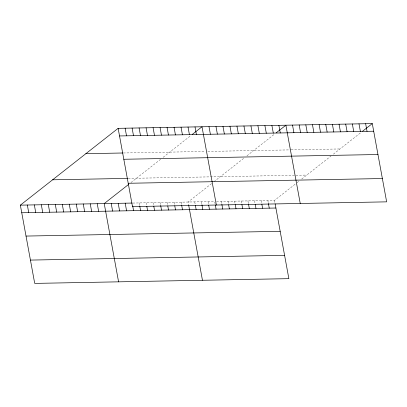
<?xml version="1.0" encoding="UTF-8"?>
<svg xmlns="http://www.w3.org/2000/svg" width="407" height="407" viewBox="0 0 407 407"><rect width="100%" height="100%" fill="white"/><g stroke="black" fill="none" stroke-linecap="round" stroke-linejoin="round"><path stroke-width="0.31" stroke-dasharray="2.04 1.53" d="M130.957 182.58L160.714 159.208M163.085 157.346L190.939 135.465M211.604 183.552L188.095 202.02L188.629 204.95M213.909 181.746L244.582 157.646M246.957 155.784L274.811 133.903M216.493 201.49L274.506 200.412L295.711 183.755M297.095 182.667L298.936 181.217M301.704 179.044L330.998 156.039M333.369 154.172L361.223 132.29M123.352 152.986L204.68 151.47M207.86 151.414L290.471 149.873M291.071 149.862L340.018 148.947M128.23 178.393L295.294 175.28M295.899 175.264L306.776 175.061M132.814 203.052L214.682 201.526M274.506 200.412L274.934 202.752M267.857 200.534L268.289 202.874M261.213 200.656L261.747 203.586M254.563 200.783L255.103 203.709M247.919 200.905L248.346 203.246M241.27 201.027L241.809 203.958M234.625 201.155L235.16 204.08M227.976 201.277L228.515 204.207M221.327 201.399L221.759 203.744M214.789 202.111L215.222 204.451M208.033 201.648L208.572 204.579M201.389 201.775L201.816 204.116M194.739 201.897L195.172 204.238M181.105 202.152L181.532 204.492M174.115 202.279L174.654 205.209M167.124 202.411L167.557 204.752M160.134 202.544L160.567 204.884M153.149 202.671L153.683 205.601M146.159 202.803L146.693 205.728M139.169 202.93L139.596 205.276"/><path stroke-width="0.61" d="M275.152 203.922L288.868 278.663L34.712 283.399L20.35 205.148L118.132 128.337L372.288 123.601L386.65 201.852L132.494 206.588L118.132 128.337M128.653 184.391L104.223 203.586L118.585 281.837M192.323 134.381L202.004 126.775L216.366 205.026M276.195 132.814L285.877 125.214L300.239 203.464M362.606 131.207L372.288 123.601M119.531 135.953L373.687 131.217M85.862 153.683L122.716 152.996M123.809 159.264L377.966 154.523M52.62 179.802L127.595 178.403M128.215 183.277L382.371 178.541M20.35 205.148L132.178 203.062M21.749 212.759L275.905 208.023M26.028 236.07L280.184 231.334M30.433 260.088L284.59 255.352M365.639 123.728L367.038 131.339M358.994 123.85L360.393 131.461M352.345 123.972L353.744 131.588M345.701 124.099L347.095 131.71M339.051 124.221L340.45 131.832M332.407 124.344L333.801 131.96M325.758 124.471L327.157 132.082M319.113 124.593L320.507 132.204M312.464 124.715L313.863 132.331M305.815 124.842L307.214 132.453M299.17 124.964L300.564 132.575M292.521 125.086L293.92 132.702M278.887 125.341L280.281 132.957M271.896 125.473L273.295 133.084M264.906 125.605L266.305 133.216M257.916 125.732L259.315 133.348M268.396 203.464L269.256 208.145M250.931 125.865L252.325 133.476M261.859 204.172L262.607 208.272M243.941 125.992L245.335 133.608M255.209 204.294L255.962 208.394M236.95 126.124L238.349 133.735M248.453 203.836L249.313 208.516M229.96 126.256L231.359 133.867M241.916 204.543L242.669 208.643M222.97 126.384L224.369 134M235.266 204.665L236.019 208.766M215.985 126.516L217.379 134.127M228.622 204.792L229.375 208.893M208.995 126.643L210.388 134.259M221.866 204.329L222.726 209.015M215.328 205.036L216.081 209.137M195.014 126.908L196.413 134.519M208.679 205.164L209.432 209.264M188.024 127.035L189.423 134.651M201.923 204.701L202.783 209.386M181.034 127.167L182.433 134.778M195.385 205.413L196.138 209.508M188.736 205.535L202.457 280.27M174.048 127.294L175.442 134.91M181.639 205.077L182.499 209.763M167.058 127.427L168.452 135.038M174.761 205.794L175.514 209.895M160.068 127.559L161.467 135.17M167.77 205.927L168.523 210.022M153.078 127.686L154.477 135.302M160.673 205.469L161.533 210.154M146.088 127.818L147.487 135.429M153.79 206.186L154.543 210.287M139.102 127.946L140.496 135.562M146.8 206.318L147.553 210.414M132.112 128.078L133.506 135.689M139.708 205.861L140.568 210.546M125.122 128.21L126.521 135.821M132.718 205.993L133.577 210.673M125.188 203.195L126.587 210.806M118.198 203.322L119.597 210.938M111.213 203.454L112.607 211.065M97.232 203.714L98.631 211.325M90.242 203.846L91.641 211.457M83.252 203.973L84.651 211.589M76.267 204.105L77.661 211.716M69.276 204.238L70.67 211.849M62.286 204.365L63.685 211.981M55.296 204.497L56.695 212.108M48.306 204.624L49.705 212.24M41.316 204.757L42.715 212.368M34.33 204.889L35.724 212.5M27.34 205.016L28.734 212.632"/></g></svg>
